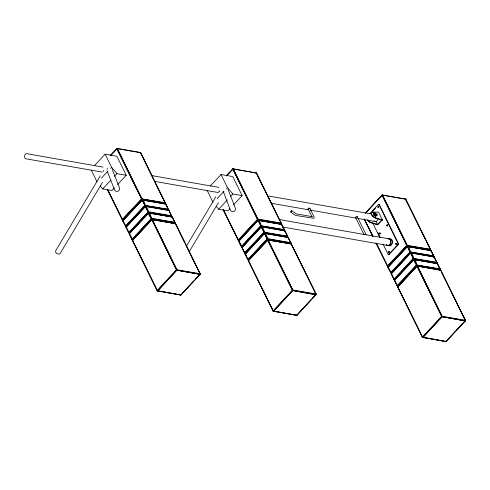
<?xml version="1.0" encoding="UTF-8"?>
<svg xmlns="http://www.w3.org/2000/svg" width="490" height="490" viewBox="0 0 490 490"><rect width="100%" height="100%" fill="white"/><g stroke="black" fill="none" stroke-linecap="round" stroke-linejoin="round"><path stroke-width="0.73" d="M309.778 208.305L309.919 208.624L309.656 208.183A1.25 0.655 -26.2 0 0 309.104 208.14L309.104 208.14M380.093 233.448L379.523 233.889L379.677 233.099M389.115 251.75L388.723 252.301L388.454 251.701L389.06 251.401L388.441 251.774L388.999 252.252M396.006 243.867L396.141 243.45M395.938 243.996C397.286 244.859 395.889 242.244 396.036 244.057C397.194 244.602 396.312 242.617 396.3 244.283M386.971 225.186C387.939 224.187 387.529 226.809 386.904 225.627M396.373 243.818L396.643 244.363M376.547 214.063C377.87 217.027 372.308 213.015 375.554 213.328M122.996 221.113L123.106 220.365L122.843 221.033L125.93 226.588L145.224 205.971C145.554 204.789 143.57 199.179 142.057 199.889L122.947 220.39L122.843 221.033M128.95 233.081L126.2 227.63L126.316 226.888L145.426 206.388C146.749 206.486 148.807 210.908 148.433 212.495L129.323 232.995L128.821 233.013L126.138 227.225L145.248 206.725L145.947 206.455M129.409 234.153L129.525 233.405L129.262 234.073L132.012 239.445L133.831 239.886M132.649 240.731L132.759 239.984L132.496 240.651L157.431 290.968L180.669 295.035L200.171 274.241L176.669 269.978L157.431 290.968L177.092 269.88L152.249 219.391L132.533 240.131L132.496 240.651M238.844 241.203L257.967 220.231C259.473 219.563 261.464 225.106 261.133 226.313L242.023 246.813C240.67 246.574 238.655 242.342 239.016 240.706L250.378 228.518M244.859 253.422L242.109 247.971L242.225 247.23L261.335 226.723C262.597 226.968 264.741 231.176 264.343 232.836L245.233 253.336L244.731 253.355L242.042 247.566L261.158 227.066L261.85 226.797M248.497 260.821L248.51 260.349L248.553 261.072L248.669 260.325L268.153 239.733L292.996 290.221L273.53 311.334L273.046 311.07L248.381 260.845L267.81 240.002L291.348 243.934L316.136 294.098L316.038 294.741L292.395 290.454L267.552 239.971L291.207 243.781L292.089 245.717M388.209 267.656L388.319 266.909L388.055 267.577L391.143 273.132L410.436 252.515C410.81 250.929 408.752 246.507 407.435 246.409L388.092 267.056L388.055 267.577M394.162 279.625L391.412 274.173L391.528 273.426L410.638 252.926C411.9 253.171 414.044 257.379 413.646 259.032L394.536 279.533L393.868 279.386L391.351 273.769L410.461 253.269L411.159 252.993M394.622 280.69L394.738 279.949L394.475 280.617L397.555 286.172L416.855 265.555C417.223 263.969 415.165 259.547 413.848 259.449L394.505 280.09L394.475 280.617M397.862 287.275L397.757 286.638L416.923 266.046L417.462 265.935L442.305 316.424L422.643 337.512L441.882 316.522L465.384 320.779L445.998 341.573L422.643 337.512L397.8 287.024L415.538 267.687M377.974 207.037C379.064 205.237 378.182 209.444 378.096 206.774M388.539 251.713L388.546 252.081M380.142 233.65C380.277 232.125 378.641 234.055 380.02 233.865M389.091 251.94L389.029 251.407L388.46 252.074M312.063 216.807L312.412 216.69L296.211 213.854L291.771 210.737M371.438 212.734C371.224 217.946 379.082 218.503 382.372 219.869L377.68 224.904L370.177 222.478L367.304 220.157M378.507 207.295L378.611 206.86L378.458 207.393M387.045 225.235C388.209 226.166 387.21 225.541 387.376 225.859M389.066 252.007L389.195 251.689M122.708 220.047L122.463 219.667L141.757 199.026L165.357 203.044L165.057 203.472L141.573 199.167L116.779 148.874L117.337 148.446L142.137 199.203L122.518 220.022L107.353 189.446M167.151 207.031L165.54 203.907L142.057 199.889L145.224 205.971L168.505 209.873L168.45 209.524L144.979 205.573L125.685 226.215L125.93 226.588M129.139 233.111L128.895 232.732L148.182 212.09L171.782 216.108L171.482 216.537L148.433 212.495L145.248 206.725L145.799 206.296M132.159 239.604L151.392 218.614L174.991 222.625L174.691 223.054L151.643 219.012C145.212 211.337 150.191 210.222 151.643 219.012L132.533 239.512L132.031 239.537L129.342 233.748L148.666 213.083L172.204 217.015L174.979 222.54C174.728 224.267 173.191 217.064 172.057 216.862L148.819 212.789L148.409 213.052M238.299 240.29L257.667 219.367L281.266 223.385L280.96 223.814L257.483 219.508L232.707 168.897L256.582 173.068L281.248 223.293L280.96 223.814L281.076 223.066L257.795 219.036L238.14 240.125L238.802 240.272L258.089 219.275L233.387 168.946L232.94 168.768L231.323 170.538M241.84 246.929L241.595 246.556L260.882 225.915L284.482 229.933L284.182 230.361L261.133 226.313L257.967 220.231L281.554 224.163L284.445 229.694L284.182 230.361L284.298 229.614L260.76 225.682L241.441 246.341L241.65 246.905M245.043 253.446L244.798 253.073L264.092 232.432L287.691 236.45L287.391 236.878L264.343 232.836L261.17 226.748L284.904 230.839L287.654 236.211L287.391 236.878L287.507 236.131L263.969 232.199L244.651 252.858L244.712 253.269M245.257 254.243L264.545 233.246C265.85 233.381 267.926 237.748 267.552 239.353L248.436 259.853L247.934 259.878L267.301 238.955L290.901 242.967L290.601 243.395L267.552 239.353L264.38 233.264L287.593 237.289C288.108 236.786 288.935 238.991 290.864 242.728L290.778 243.058L288.5 238.428M273.53 311.334L273.285 310.96L292.573 290.319L316.173 294.337L296.695 315.37L273.046 311.07L292.708 289.982L315.989 294.018L316.038 294.741M387.921 266.585L387.676 266.211L406.97 245.57L430.569 249.588L430.269 250.016L406.786 245.711L382.01 195.1L405.885 199.271L430.532 249.349L430.269 250.016L430.379 249.269L406.847 245.337L387.523 265.997L387.602 266.493L388.105 266.474L407.392 245.472L382.549 194.989L374.942 202.836M391.143 273.132L390.898 272.752L410.412 252.032L433.662 256.062L433.65 256.539L410.436 252.515L409.854 252.044L407.374 246.348L430.857 250.366L433.748 255.89L433.485 256.558L433.601 255.817L410.063 251.878L390.744 272.544L390.953 273.108M394.034 279.557L413.395 258.634L436.994 262.652L436.694 263.081L413.646 259.032L413.064 258.561L410.583 252.871L434.207 257.042L436.958 262.413L436.694 263.081L436.81 262.334L413.272 258.401L393.954 279.061L394.352 279.649M397.365 286.142L416.604 265.151L440.204 269.169L439.904 269.598L416.855 265.555L413.67 259.786L414.221 259.357M219.655 190.751L219.03 191.817M107.494 168.125L107.022 169.338M291.201 211.331L290.631 211.992L295.446 215.392L313.839 218.326L314.268 217.223L309.907 208.464M368.4 220.537L368.694 221.37L369.772 221.86M126.144 227.385L126.316 226.888L126.2 227.63M157.621 290.993L157.223 290.405L176.547 269.745L200.079 273.677L200.288 274.124L199.963 274.425L176.486 270.119L151.71 219.502L175.445 223.636L184.283 241.84M110.25 155.74L117.03 148.427L140.385 152.488L165.173 202.725L165.057 203.472L165.32 202.805L141.635 198.793L122.31 219.459L122.518 220.022M145.199 206.529L145.616 206.272L168.854 210.339L171.647 216.519L169.387 211.564M195.498 279.067L200.251 273.904L175.585 223.673L151.9 219.661L132.478 240.504L157.143 290.729L180.853 294.925L181.037 294.582M200.128 274.4L200.147 274.082M238.887 240.933L242.023 246.813L261.146 226.098L284.182 230.361M242.054 247.726L242.225 247.23L242.109 247.971M264.38 233.264L245.27 253.765L245.172 254.414L247.597 259.124M247.934 259.878L247.854 259.382L267.43 238.618L290.717 242.654L290.827 243.254M303.659 307.72L296.824 315.321L273.022 310.923M391.357 273.922L391.528 273.426L391.412 274.173M397.8 287.024L397.972 286.528L397.794 286.864L422.588 337.157L446.231 341.444L465.463 320.448L440.798 270.217L417.272 265.911L416.855 266.168L441.698 316.656L465.175 320.962L465.5 320.662L465.292 320.221L441.753 316.283L422.435 336.949L422.833 337.537M397.555 286.172L397.163 285.578L416.482 264.918L440.02 268.851C441.459 273.647 432.149 252.307 440.167 268.93L440.081 269.261M446.249 341.126L445.692 341.555L422.356 337.273L397.684 287.042L417.37 266.107L440.651 270.137L440.718 270.541M171.482 216.537L171.598 215.79L148.317 211.76L128.741 232.517L129.323 232.995L126.089 227.029L145.267 206.406L168.995 210.498L171.665 216.194M174.691 223.054L174.808 222.313L151.526 218.277L131.865 239.365L132.533 239.512L129.36 233.424L148.47 212.923L148.917 212.985L151.643 219.012L148.574 212.844L129.293 233.552L129.262 234.073M152.059 219.367L175.438 223.599L200.079 273.677L199.963 274.425L200.269 273.996M239.016 240.706L238.9 241.454M280.96 223.814L281.076 223.066M284.402 230.251L284.298 229.614M287.391 236.878L287.507 236.131M290.601 243.395L290.717 242.654M430.269 250.016L430.379 249.269M433.705 256.448L433.601 255.817M436.694 263.081L436.81 262.334M439.904 269.598L440.02 268.851M465.292 320.221L465.175 320.962L465.482 320.534M387.057 225.069L387.014 225.719M103.745 170.41L103.072 171.518M125.612 226.496L125.532 226L144.856 205.341L168.389 209.273C168.94 211.717 166.429 204.067 165.645 203.822L142.406 199.749L141.99 200.012M100.266 175.855L55.836 250.519C54.378 252.675 58.255 255.174 60.013 253.722L102.496 182.335M186.555 245.974L215.784 196.851M189.171 251.793L218.405 202.676M153.419 179.126L140.679 152.727L140.195 152.464M126.151 226.907L126.053 227.556M165.216 203.454L165.32 202.805M165.057 203.472L165.357 203.044M168.542 209.353L168.438 209.996M168.272 210.02L168.578 209.591M169.166 210.725L168.664 210.314M171.647 216.519L171.782 216.108M171.904 217.039L171.868 216.837M172.376 217.248L171.684 216.948L172.351 217.095L174.869 222.717M174.857 223.036L174.991 222.625M175.138 223.618L175.506 224.004M175.353 223.789L175.108 223.416M256.135 173.007L233.056 168.762L232.64 169.019M256.607 173.215L255.921 172.921L256.582 173.068L261.225 182.997M238.857 240.731L238.753 241.374M242.06 247.248L241.962 247.891M245.27 253.765L245.172 254.414M248.51 260.349L248.406 260.992M281.125 223.795L281.266 223.385M284.365 230.018L281.45 224.249M284.347 230.337L284.482 229.933M284.604 230.857L261.403 226.619M285.076 231.066L284.384 230.772L285.051 230.919L287.569 236.535M287.557 236.86L287.691 236.45M288.022 237.552L287.593 237.289M290.76 243.377L290.901 242.967M291.048 243.959L291.409 244.345M291.262 244.13L290.833 243.867L291.519 244.167M405.438 199.21L410.191 208.513M405.653 199.381L405.598 199.032L382.359 194.965M405.806 199.595L405.726 199.099L405.224 199.124L405.91 199.418M391.363 273.451L391.265 274.094M397.813 286.546L397.709 287.195M430.428 249.992L430.569 249.588M433.668 256.221L430.986 250.433L407.27 246.427L388.092 267.056L391.326 273.016L410.455 252.295L433.485 256.558M431.065 250.929L430.483 250.451M433.65 256.539L433.791 256.129M436.547 262.077L434.06 256.882L410.706 252.816M434.269 257.446C434.452 256.687 433.172 256.803 434.379 257.268M436.86 263.057L436.994 262.652M437.325 263.755L436.896 263.491L437.478 263.963M440.069 269.58L440.204 269.169M152.249 219.391L151.71 219.502L132.533 240.131L157.547 290.956L176.804 270.211L200.183 274.314M251.927 226.858L258.5 220.114M416.855 266.168L417.37 266.107L442.127 316.92L417.027 265.966L417.462 265.935M387.1 225.137L386.99 225.639M379.523 233.16L380.062 233.16L379.744 232.995M387.443 225.792L387.663 225.351M396.471 244.13L396.416 243.322M396.079 243.414L396.018 243.977L396.459 243.352M291.213 211.386L291.728 210.798L290.668 211.968M94.46 165.614L105.117 154.179L116.865 156.237L126.236 175.285L117.606 184.54M110.085 155.759L117.337 148.446M110.581 155.526L117.245 148.617L140.679 152.727L165.344 202.958M101.393 178.133L107.488 171.598M110.532 168.333L111.549 167.243L105.117 154.179M100.291 185.992L102.753 188.907L110.875 180.191M114.427 176.382L116.969 173.656L126.236 175.285M114.562 187.811L112.02 190.53L102.753 188.907M210.363 185.955L221.027 174.52L232.775 176.578L242.146 195.626L233.516 204.881M226.441 175.671L232.707 168.897M226.674 175.524L230.288 171.647M226.49 175.867L233.387 168.946M217.303 198.475L223.899 191.394M226.441 188.675L227.458 187.584L221.027 174.52M216.194 206.333L218.663 209.248L227.293 199.987M230.337 196.723L232.873 193.997L242.146 195.626M229.963 208.691L227.93 210.871L218.663 209.248M182.586 292.922L193.434 281.285M181.018 294.9L200.196 274.278M261.17 226.748L241.993 247.37L244.969 253.41L264.226 232.664L287.606 236.768M365.418 212.954L382.01 195.1M365.644 212.807L373.913 203.944M365.466 213.15L381.992 195.418L382.69 195.143M369.699 213.799L378.182 204.698A0.845 0.582 -80 0 1 379.003 204.802L379.444 204.881L398.444 243.493A0.845 0.582 -80 0 1 398.26 244.669L389.274 254.31A0.845 0.582 -80 0 1 388.46 254.2L388.013 254.126L383.015 243.965M372.639 211.202L375.634 207.987M382.372 219.869L378.574 212.146L372.896 212.078L372.596 212.397L374.103 212.415M378.139 206.725C378.488 207.105 377.802 207.589 378.151 207.582M376.534 213.916A1.531 1.06 -80 0 1 377.165 215.202L375.548 216.317L373.95 215.453L373.319 214.161L373.968 213.469A2.052 0.38 -40.8 0 1 374.899 213.04L374.905 213.034M373.95 215.453L374.911 214.577M375.548 216.317L376.314 215.545A2.07 0.38 -40.8 0 1 377.135 215.19L376.835 214.926M371.004 222.803L371.304 222.485L377.496 224.432L381.594 220.041C378.36 218.785 370.875 218.075 371.144 213.058L372.896 212.078M375.395 218.093L375.695 217.768M305.723 305.503L311.407 299.408M312.436 298.3L315.536 294.974M379.438 233.736L380.099 233.136M386.929 225.7L387.615 225.149M387.125 225.89L387.584 225.094M396 244.143L396.526 243.426M389.17 251.572C387.621 253.054 390.04 251.033 388.662 251.382M388.013 254.126A0.845 0.582 -80 0 0 388.827 254.23L397.819 244.59A0.845 0.582 -80 0 0 397.996 243.414L379.003 204.802M413.683 259.467L394.573 279.968L397.482 286.129L416.739 265.384L440.118 269.488M448.828 338.357L455.026 331.705M456.061 330.597L465.359 320.625M387.265 224.996L387.204 224.971M223.079 190.965L230.392 210.137L231.231 211.227L232.493 211.747L233.853 211.57L234.955 210.749L235.494 209.5L235.341 208.134L227.936 189.073M116.73 148.678L117.245 148.617L142.008 199.43L116.963 148.537M151.643 219.63L152.157 219.563L176.915 270.376L151.814 219.422M257.899 220.353L258.316 220.09L261.133 226.313L258.077 220.212M261.109 226.87L261.709 226.637M181.086 294.778L180.479 295.011L157.119 290.582M264.312 233.393L264.729 233.13L287.967 237.203L290.889 242.881M267.552 239.971L268.153 239.733M381.943 195.222L382.549 194.989M296.94 314.923L296.824 315.321M296.995 315.119L296.389 315.352M407.202 246.556L407.619 246.292L410.436 252.515L407.386 246.415M410.412 253.073L411.012 252.84M413.621 259.59L416.855 265.555L413.915 259.339M446.298 341.322L445.551 341.395M165.455 203.797L168.56 209.5M218.981 191.853L217.989 192.448L216.954 192.319L154.393 181.337M267.779 239.824L292.836 290.503L267.62 239.843L248.442 260.472L273.457 311.297L292.714 290.552L315.872 294.766L315.989 294.018M248.889 261.758L273.34 311.309L296.928 315.241L316.173 294.337M417.088 266.027L440.651 270.137L465.463 320.448M245.435 253.746L247.854 259.382L248.436 259.853L267.565 239.132L290.815 243.285M391.528 273.426L391.351 273.769L394.536 279.533L413.658 258.818L436.915 262.971M378.127 206.651L378.452 206.657M378.207 206.627L378.562 206.762M379.64 233.92L379.922 233.944M371.469 212.691L371.965 212.47M373.319 214.161L374.28 213.744M232.94 168.768L257.911 219.771L232.824 168.885L233.246 168.787M264.496 233.252L267.552 239.353L264.484 233.185M382.127 195.081L407.215 245.968L382.347 194.996M180.571 294.845L180.914 294.98L180.338 294.858M445.784 341.383L446.127 341.524M388.558 252.228L388.833 252.283M102.165 172.076L25.67 158.748L24.812 157.89C23.857 156.23 25.18 152.978 27.403 153.78L102.937 167.09M165.271 203.914L165.792 204.018M107.457 189.269L122.635 220.004L141.892 199.258L165.271 203.362M142.596 199.779L122.88 220.512L125.856 226.552L145.114 205.806L168.48 209.836M129.323 232.995L148.323 212.323L171.702 216.427M174.924 223.526L175.61 223.826M132.533 239.512L151.526 218.846L174.906 222.944M223.703 210.296L238.544 240.345L257.801 219.6L281.18 223.703M376.387 243.359L387.847 266.548L407.104 245.802L430.483 249.906M433.687 256.974L434.122 257.232M440.136 270.07L440.657 270.18L440.32 269.953M368.015 220.322A1.531 1.06 -80 0 0 368.609 221.18L368.713 221.168M122.892 219.93L122.206 219.636M126.114 226.472L125.428 226.178M238.802 240.272L238.116 239.978M242.023 246.813L241.337 246.519M245.233 253.336L244.541 253.036M248.436 259.853L247.75 259.559M388.105 266.474L387.418 266.174M391.326 273.016L390.665 272.869L388.141 267.252L407.46 246.586L431.169 250.751M394.536 279.533L393.844 279.239M397.739 286.056L397.078 285.909L394.554 280.286L413.879 259.627L437.588 263.785M375.567 213.254C373.705 213.53 377.465 215.796 376.614 213.916M369.748 221.792L369.429 221.725M268.832 196.067L371.04 213.91M256.105 172.805L281.248 223.293M405.408 199.007L430.557 249.496M284.568 230.655L287.679 236.358M430.667 250.341L433.773 256.043M433.877 256.858L436.982 262.56M291.017 243.757L316.16 294.245M222.95 209.255L238.14 240.125L238.618 240.388M288.279 237.583L264.576 233.424L245.251 254.083L247.775 259.706L248.252 259.97M378.182 204.698L378.629 204.771A0.845 0.582 -80 0 1 379.444 204.881M151.606 175.573L218.773 187.376M382.022 220.243L382.463 220.322M271.172 203.234L308.608 209.806M310.109 210.069L356.53 218.215M358.031 218.479L375.254 221.498M388.907 238.795L282.797 220.182L280.09 219.281M397.996 243.414L398.444 243.493M397.819 244.59L398.26 244.669M258.873 220.335L280.433 224.12M282.797 227.029L387.872 245.466M388.827 254.23L389.274 254.31M149.383 213.034L170.943 216.819M414.589 259.578L436.155 263.363M268.526 239.953L290.086 243.738M374.446 213.634L373.968 213.469A1.531 1.06 -80 0 1 374.599 214.755L374.764 214.773A2.07 1.593 -3.3 0 1 376.118 215.508L376.106 215.226M371.304 222.485L369.644 221.701L367.604 219.839M387.731 266.56L375.965 242.997M388.19 267.136L388.147 267.405M391.4 273.653L410.479 252.95L410.926 253.005L413.646 259.032L410.583 252.871M394.603 280.17L394.566 280.445M241.509 246.746L238.838 241.049L258.157 220.384L281.866 224.549M122.978 220.592L122.935 220.861M125.74 226.564L122.929 220.708L142.247 200.049L165.957 204.208M129.397 233.632L129.354 233.902M132.631 240.21L132.588 240.48M368.731 221.119L368.253 220.488M369.258 221.645L368.817 221.204M309.043 208.121A0.833 0.441 -26.2 0 0 308.235 208.538A0.833 0.441 -26.2 0 0 308.143 209.089L308.253 209.169M238.428 240.357L223.434 210.02M422.331 337.126L423.017 337.42L442.145 316.699L465.396 320.852M140.697 152.874L140.011 152.58L140.514 152.555L140.593 153.052M227.458 187.584L232.873 193.997M111.549 167.243L116.969 173.656M375.156 213.297L374.93 213.052A2.052 1.58 -3.3 0 1 375.585 213.187M281.756 224.726L281.364 224.138L284.47 229.841M440.192 269.077L437.27 263.4L413.787 259.388M410.871 209.885L425.381 239.383M426.061 240.755L430.447 249.673M441.729 272.605L456.245 302.103M456.919 303.475L465.022 319.939M375.946 221.272L377.496 224.432M377.79 232.523L380.124 237.27M372.682 222.962L379.683 237.191M364.572 219.349L373.013 236.499M364.297 219.067L372.737 236.217M376.112 243.077L387.59 266.401M364.15 218.987L372.902 236.676M357.29 216.745L366.146 234.741M355.569 217.389L364.095 234.722M308.179 209.065L311.744 216.311M261.905 184.369L264.6 189.857M265.28 191.229L276.415 213.867M277.095 215.239L279.79 220.733M280.47 222.105L281.144 223.477M292.763 247.089L307.279 276.587M307.953 277.959L316.056 294.423M207.135 190.42L212.917 202.18M154.093 180.498L165.234 203.136M185.967 245.27L199.473 272.71M107.524 189.679L122.378 219.863M91.226 170.079L97.014 181.839M112.032 168.732L119.431 187.793L119.585 189.158L119.046 190.408L117.943 191.229L116.583 191.406L115.322 190.886L114.482 189.795L107.083 170.734M355.924 217.695A0.974 0.515 -26.2 0 1 355.734 216.948A0.974 0.515 -26.2 0 1 357.069 216.464A0.974 0.515 -26.2 0 1 357.002 217.309M308.437 209.199A1.25 0.655 -26.2 0 1 308.21 209.095M369.717 221.958A2.07 1.593 -3.3 0 1 368.688 221.296M388.166 238.869A3.375 2.328 -80 0 1 390.695 242.44A3.375 2.328 -80 0 1 387.186 245.208M386.88 244.963A3.375 2.328 -80 0 1 386.745 244.816M378.029 218.73A3.375 2.328 -80 0 1 374.562 221.241M374.121 220.849A3.375 2.328 -80 0 1 373.993 220.684M390.205 239.047A3.375 2.328 -80 0 1 391.075 239.316M391.228 239.426A3.375 2.328 -80 0 1 391.645 239.873M391.761 240.057A3.375 2.328 -80 0 1 390.273 245.588M389.721 245.735A3.375 2.328 -80 0 1 389.538 245.741M388.827 245.564A3.375 2.328 -80 0 1 388.362 245.227M390.218 238.875A3.546 2.444 -80 0 1 392.098 243.524A3.546 2.444 -80 0 1 388.141 245.208M387.774 238.869A3.546 2.444 -80 0 1 390.83 242.317A3.546 2.444 -80 0 1 386.959 245.245M386.806 245.11A3.546 2.444 -80 0 1 386.524 244.78M145.242 205.757L142.161 199.81L145.242 205.757M148.446 212.274L145.371 206.327L148.446 212.274M264.355 232.615L261.286 226.735L264.355 232.615"/></g></svg>
